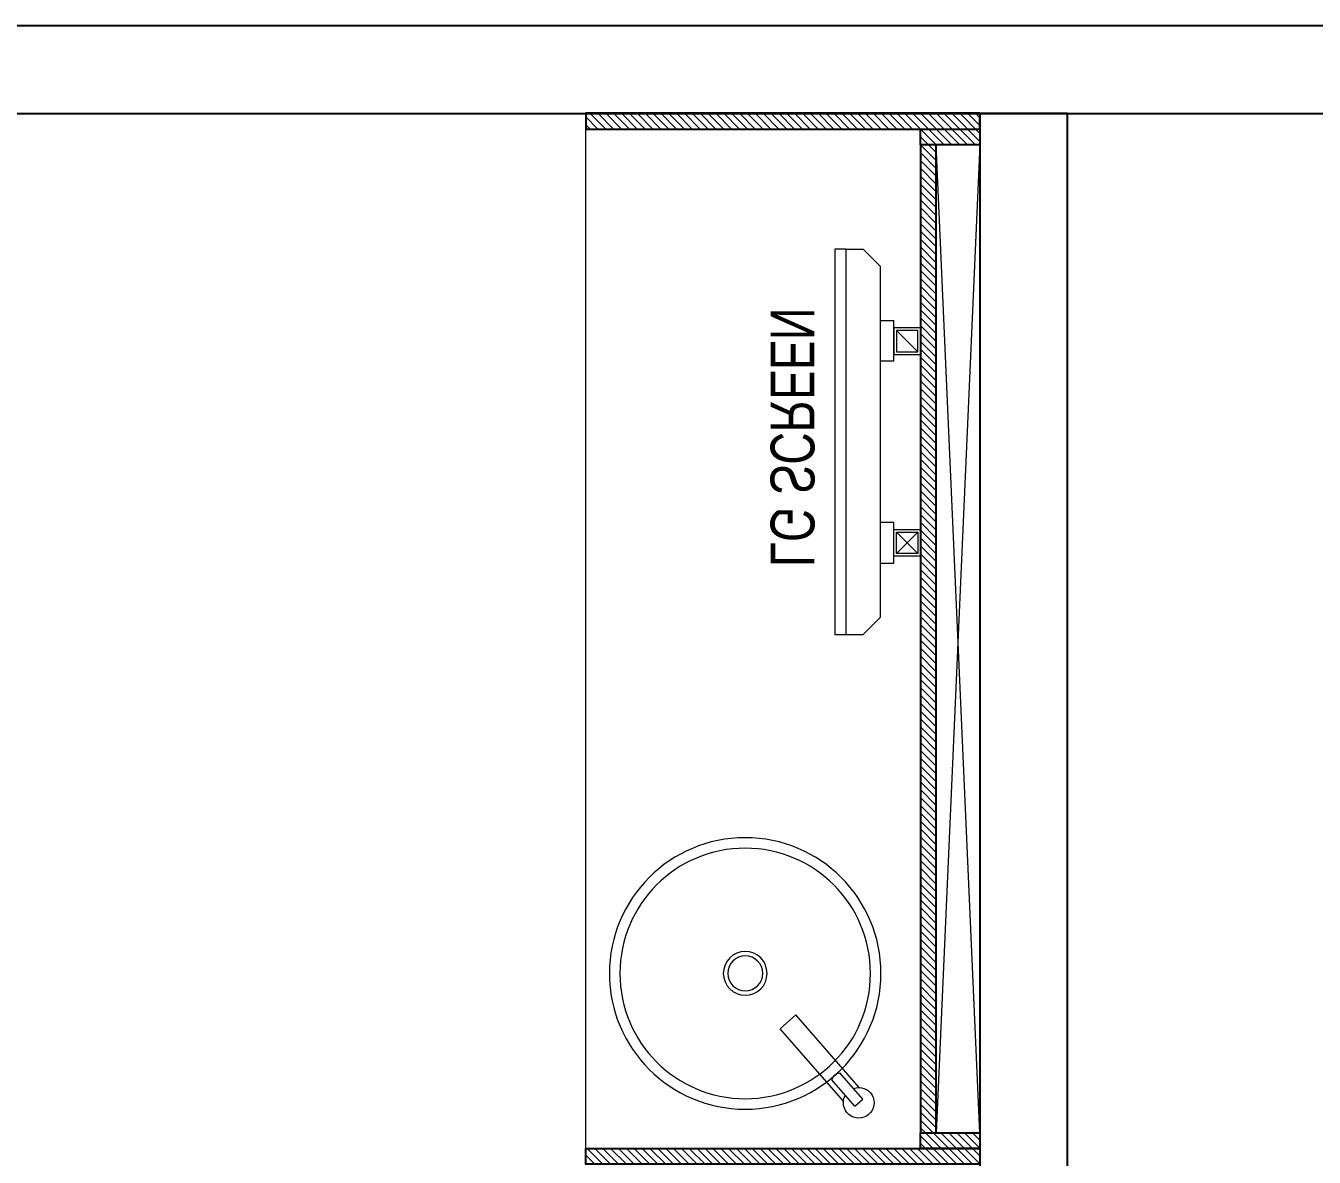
# Model space of a CAD drawing. Header units: feet. Extents: x 10117427 to 10126665, y -5945128 to -5920170.
# Drawn here: x 10121916 to 10123387, y -5926076 to -5924784 of the extents above; entities that cross this region are included whole.
import ezdxf

# ---------------------------------------------------------------- set-up
doc = ezdxf.new("R2010")
doc.units = ezdxf.units.FT
doc.header["$LTSCALE"] = 33
doc.header["$MEASUREMENT"] = 0
for name, color, linetype, lineweight in [('Floor-Unit', 1, 'Continuous', 13), ('LENS-DIM', 252, 'Continuous', 5), ('LENS-PARTITION', 21, 'Continuous', 25), ('LK-FF&E WALL', 1, 'Continuous', 9), ('LK-IT', 3, 'Continuous', 18), ('LN-ELEVATION-1', 81, 'Continuous', 25), ('LN-ELEVATION-2', 103, 'Continuous', 20), ('LN-ELEVATION-3', 125, 'Continuous', 18), ('LN-HATCH', 251, 'Continuous', 0), ('TV', 92, 'Continuous', 18)]:
    doc.layers.add(name, color=color, linetype=linetype, lineweight=lineweight)
doc.styles.get("Standard").update_dxf_attribs({"font": 'GILC____.TTF'})

# ---------------------------------------------------------------- blocks, each defined once
blk = doc.blocks.new('rtf')
at = {"color": 0, "linetype": 'ByBlock', "lineweight": -2}
for p, q in [((16412.5, -172798.8), (16452.4, -172798.8)), ((16412.5, -172810.8), (16412.5, -172798.8)), ((16425.3, -172793.1), (16535.3, -172793.1)), ((16535.3, -172793.1), (16535.3, -172817.1)), ((16412.5, -172810.8), (16452.4, -172810.8)), ((16425.3, -172817.1), (16535.3, -172817.1))]:
    blk.add_line(p, q, dxfattribs=at)
for centre, radius, start, end in [((16412.5, -172805.1), 17.5, 21.0506, 340.9422), ((16444.5, -172804.8), 9.89, 322.6562, 37.3438)]:
    blk.add_arc(centre, radius, start, end, dxfattribs=at)
blk = doc.blocks.new('dsg')
at = {"color": 0, "linetype": 'ByBlock', "lineweight": -2}
for radius in [155, 143, 25, 20]:
    blk.add_circle((11491.5, -171102.6), radius, dxfattribs=at)
blk.add_blockref('rtf', (-5117.5, 1702.9), dxfattribs=at)
blk = doc.blocks.new('CLINIC - CABINET SINK')
at = {"layer": 'LN-HATCH', "ltscale": 0.5}
h = blk.add_hatch(dxfattribs=at)
h.set_pattern_fill('ANSI31', color=256, scale=2)
h.set_pattern_definition([(45, (4052861.5004, 1708016.356), (-4.4901280605, 4.4901280605), [])])
h.paths.add_polyline_path([(-563.4, 157), (564.6, 157), (564.6, 175), (-563.4, 175)])
h.paths.add_polyline_path([(582.6, 225), (600.6, 225), (600.6, -225), (582.6, -225)])
h.paths.add_polyline_path([(564.6, 225), (582.6, 225), (582.6, 157), (564.6, 157)])
h.paths.add_polyline_path([(-581.4, 225), (-599.4, 225), (-599.4, -225), (-581.4, -225)])
h.paths.add_polyline_path([(-581.4, 225), (-563.4, 225), (-563.4, 157), (-581.4, 157)])
at = {"layer": 'LN-ELEVATION-1', "ltscale": 0.5}
for points in [[(-581.4, 225), (-599.4, 225), (-599.4, -225), (-581.4, -225)], [(-581.4, 225), (-563.4, 225), (-563.4, 157), (-581.4, 157)], [(564.6, 225), (582.6, 225), (582.6, 157), (564.6, 157)], [(582.6, 225), (600.6, 225), (600.6, -225), (582.6, -225)], [(-563.4, 157), (564.6, 157), (564.6, 175), (-563.4, 175)]]:
    blk.add_lwpolyline(points, close=True, dxfattribs=at)
at = {"layer": 'LN-ELEVATION-2', "ltscale": 0.5}
blk.add_line((582.6, -225), (-581.4, -225), dxfattribs=at)
at = {"layer": 'LN-HATCH', "ltscale": 0.5}
for p, q in [((564.6, 225), (-563.4, 175)), ((-563.4, 225), (564.6, 175))]:
    blk.add_line(p, q, dxfattribs=at)
at = {"layer": 'LN-ELEVATION-3', "xscale": -1, "rotation": 41.1558274151866}
blk.add_blockref('dsg', (-103569.3, 136346.7), dxfattribs=at)
blk = doc.blocks.new('CLINIC SCREEN')
at = {"layer": 'TV'}
for p, q in [((-103.1, 42.9), (-127.4, 18.6)), ((-127.4, 42.9), (-103.1, 18.6)), ((102.7, 42.9), (127, 18.6))]:
    blk.add_line(p, q, dxfattribs=at)
at = {"layer": 'TV', "ltscale": 12}
for p, q in [((-138.5, 0), (-138.5, 15.5)), ((-138.5, 15.5), (-92, 15.5)), ((-92, 15.5), (-92, 0)), ((92, 15.5), (92, 0)), ((92, 15.5), (138.5, 15.5)), ((138.5, 0), (138.5, 15.5)), ((-220, -19.4), (-200.6, 0)), ((200.6, 0), (-200.6, 0)), ((220, -19.4), (200.6, 0)), ((-220, -38.8), (-220, -19.4)), ((220, -38.8), (220, -19.4))]:
    blk.add_line(p, q, dxfattribs=at)
at = {"layer": 'TV'}
for points in [[(-130.4, 15.5), (-100.1, 15.5), (-100.1, 45.9), (-130.4, 45.9)], [(130, 15.5), (99.7, 15.5), (99.7, 45.9), (130, 45.9)], [(-127.4, 18.6), (-103.1, 18.6), (-103.1, 42.9), (-127.4, 42.9)], [(127, 18.6), (102.7, 18.6), (102.7, 42.9), (127, 42.9)]]:
    blk.add_lwpolyline(points, close=True, dxfattribs=at)
at = {"layer": 'TV', "ltscale": 12}
blk.add_lwpolyline([(-220, -51.7), (-220, -38.8), (220, -38.8), (220, -51.7)], close=True, dxfattribs=at)
at = {"layer": 'Floor-Unit', "color": 0, "ltscale": 2, "insert": (5.2, -100.4), "char_height": 50, "attachment_point": 5}
blk.add_mtext_dynamic_manual_height_columns('LG SCREEN', width=466.48, gutter_width=12.5, heights=[0], dxfattribs=at)
blk = doc.blocks.new('A$C5104be99')
at = {"layer": 'LENS-DIM', "color": 2}
blk.add_lwpolyline([(5143.2, 5142.3), (-2043.8, 5142.3), (-2043.8, 1266.8), (-2043.8, 804.8), (-2043.8, -4856.2), (-2043.8, -5086.2), (-1602.8, -5086.2), (-1602.8, -5240.2), (4616.2, -5240.2), (4616.2, -5074.2), (4952.2, -5074.2), (4952.2, -4851.2), (5144.2, -4851.2), (5144.2, 804.8), (4957.2, 804.8), (4957.2, 1266.8), (5143.2, 1266.8)], close=True, dxfattribs=at)

msp = doc.modelspace()

# ---------------------------------------------------------------- linework, layer by layer
at = {"layer": 'LENS-PARTITION'}
for points in [[(10119132.4, -5924884.3), (10125048.9, -5924884.3), (10125048.9, -5924784.3), (10119132.4, -5924784.3)], [(10123004.9, -5926384.3), (10123104.9, -5926384.3), (10123104.9, -5924884.3), (10123004.9, -5924884.3)]]:
    msp.add_lwpolyline(points, close=True, dxfattribs=at)

# ---------------------------------------------------------------- block references
at = {"layer": 'LENS-DIM', "color": 2}
msp.add_blockref('A$C5104be99', (10119905.7, -5929926.6), dxfattribs=at)
at = {"layer": 'LK-FF&E WALL', "rotation": 270}
msp.add_blockref('CLINIC - CABINET SINK', (10122779.9, -5925483.6), dxfattribs=at)
at = {"layer": 'LK-IT', "xscale": -1, "rotation": 270}
msp.add_blockref('CLINIC SCREEN', (10122891, -5925259.3), dxfattribs=at)

doc.saveas('drawing.dxf')
